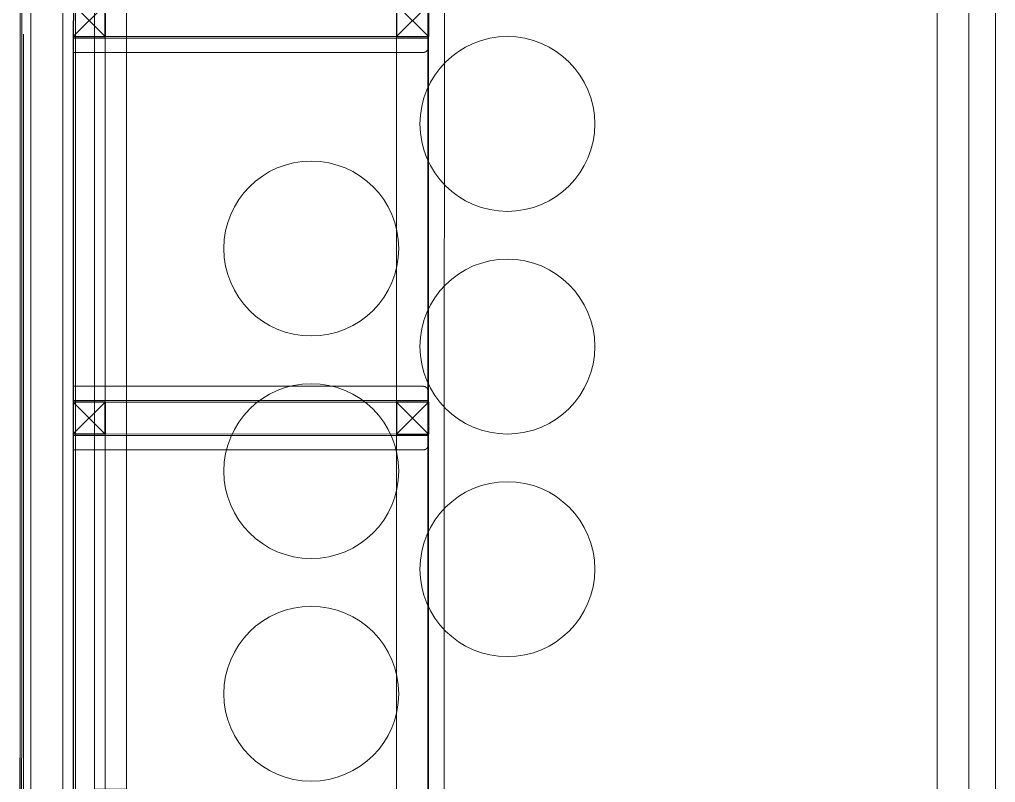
# Model space of a CAD drawing. Header units: millimetres. Extents: x -159872 to 386485, y -250577 to 158966.
# Drawn here: x 368141 to 369061, y 12135 to 12854 of the extents above; entities that cross this region are included whole.
import ezdxf

# ---------------------------------------------------------------- set-up
doc = ezdxf.new("R2010")
doc.units = ezdxf.units.MM
for name, color, linetype, lineweight in [('LDS-equipment-kitchen equipment', 3, 'Continuous', 13), ('WS-Fabs', 252, 'Continuous', 13), ('WS-FRAME HIDDEN', 68, 'Continuous', 5)]:
    doc.layers.add(name, color=color, linetype=linetype, lineweight=lineweight)

# ---------------------------------------------------------------- blocks, each defined once
blk = doc.blocks.new('Group-326')
at = {"layer": 'LDS-equipment-kitchen equipment', "color": 7, "lineweight": 5}
for p, q in [((307467.79, 50095.92), (307467.8, 44196.24)), ((308387.8, 50095.92), (308387.8, 44196.24))]:
    blk.add_line(p, q, dxfattribs=at)
at = {"layer": 'LDS-equipment-kitchen equipment', "color": 7, "linetype": 'Continuous', "lineweight": 5, "flags": 128}
for points in [[(307519.78, 47537.99), (307519.77, 50085.92), (307507.77, 50085.92), (307507.78, 47537.99), (307519.78, 47537.99)], [(307537.77, 50085.92), (307537.72, 44206.23), (307519.72, 44206.23), (307519.77, 50085.92), (307537.77, 50085.92)]]:
    blk.add_lwpolyline(points, close=True, dxfattribs=at)
at = {"layer": 'LDS-equipment-kitchen equipment', "color": 7, "lineweight": 5, "flags": 128}
for points in [[(307568.09, 48585.94), (307568.09, 49325.92), (307537.8, 49325.98), (307537.78, 48585.94), (307568.09, 48585.94)], [(308332.76, 49325.91), (308332.75, 47815.92), (308362.77, 47815.92), (308362.78, 49325.91), (308332.76, 49325.91)]]:
    blk.add_lwpolyline(points, close=True, dxfattribs=at)
at = {"layer": 'LDS-equipment-kitchen equipment', "color": 7, "lineweight": 5}
for centre in [(307927.27, 49213.42), (307742.27, 49095.92), (307927.27, 49003.42), (307742.27, 48885.92), (307927.27, 48793.42), (307742.27, 48675.92)]:
    blk.add_circle(centre, 82.5, dxfattribs=at)
blk = doc.blocks.new('30 X 30 HIDDEN SECTION_3')
at = {"layer": 'WS-FRAME HIDDEN', "color": 7, "lineweight": 25}
blk.add_polyline3d([(0, -30, 0), (-30, -30, 0), (-30, 0, 0), (0, 0, 0), (0, -30, 0)], dxfattribs=at)
at = {"layer": 'WS-FRAME HIDDEN', "color": 7, "lineweight": 25, "transparency": 33554687}
for points in [[(-30, 0, 0), (0, -30, 0)], [(-30, -30, 0), (0, 0, 0)], [(-30, -30, 0), (0, -30, 0)]]:
    blk.add_polyline3d(points, dxfattribs=at)
blk = doc.blocks.new('A$C7a11c87d')
at = {"layer": 'WS-Fabs', "color": 7, "lineweight": 5, "transparency": 33554687}
for points in [[(-177.98, 400.82, 0), (5701.67, 400.06, 0)], [(5700.16, 398.56, 0), (-176.48, 399.34, 0)], [(4913.68, 397.11, 0), (-174.98, 397.84, 0)], [(5701.49, 0, 0), (-178, 0.84, 0)]]:
    blk.add_polyline3d(points, dxfattribs=at)
at = {"layer": 'WS-Fabs', "color": 7, "lineweight": 5}
for points in [[(4536.61, 350.07, 0), (4521.61, 350.07, 0), (4521.59, 20.07, 0), (4521.6, 19.95, 0), (4521.6, 19.82, 0), (4521.61, 19.7, 0), (4521.62, 19.58, 0), (4521.63, 19.46, 0), (4521.65, 19.34, 0), (4521.67, 19.21, 0), (4521.69, 19.09, 0), (4521.72, 18.97, 0), (4521.74, 18.85, 0), (4521.78, 18.74, 0), (4521.81, 18.62, 0), (4521.85, 18.5, 0), (4521.89, 18.38, 0), (4521.93, 18.27, 0), (4521.98, 18.16, 0), (4522.02, 18.04, 0), (4522.07, 17.93, 0), (4522.13, 17.82, 0), (4522.18, 17.71, 0), (4522.24, 17.6, 0), (4522.31, 17.5, 0), (4522.37, 17.39, 0), (4522.44, 17.29, 0), (4522.51, 17.19, 0), (4522.58, 17.09, 0), (4522.65, 16.99, 0), (4522.73, 16.9, 0), (4522.81, 16.8, 0), (4522.89, 16.71, 0), (4522.97, 16.62, 0), (4523.06, 16.53, 0), (4523.15, 16.45, 0), (4523.24, 16.36, 0), (4523.33, 16.28, 0), (4523.42, 16.2, 0), (4523.52, 16.13, 0), (4523.62, 16.05, 0), (4523.72, 15.98, 0), (4523.82, 15.91, 0), (4523.92, 15.84, 0), (4524.02, 15.78, 0), (4524.13, 15.72, 0), (4524.24, 15.66, 0), (4524.35, 15.6, 0), (4524.46, 15.55, 0), (4524.57, 15.5, 0), (4524.68, 15.45, 0), (4524.79, 15.4, 0), (4524.91, 15.36, 0), (4525.03, 15.32, 0), (4525.14, 15.28, 0), (4525.26, 15.25, 0), (4525.38, 15.22, 0), (4525.5, 15.19, 0), (4525.62, 15.17, 0), (4525.74, 15.14, 0), (4525.86, 15.12, 0), (4525.98, 15.11, 0), (4526.1, 15.09, 0), (4526.23, 15.08, 0), (4526.35, 15.08, 0), (4526.47, 15.07, 0), (4526.59, 15.07, 0), (4536.59, 15.07, 0), (4536.61, 350.07, 0)], [(4536.61, 350.07, 0), (4521.61, 350.07, 0), (4521.59, 20.07, 0), (4521.6, 19.95, 0), (4521.6, 19.82, 0), (4521.61, 19.7, 0), (4521.62, 19.58, 0), (4521.63, 19.46, 0), (4521.65, 19.34, 0), (4521.67, 19.21, 0), (4521.69, 19.09, 0), (4521.72, 18.97, 0), (4521.74, 18.85, 0), (4521.78, 18.74, 0), (4521.81, 18.62, 0), (4521.85, 18.5, 0), (4521.89, 18.38, 0), (4521.93, 18.27, 0), (4521.98, 18.16, 0), (4522.02, 18.04, 0), (4522.07, 17.93, 0), (4522.13, 17.82, 0), (4522.18, 17.71, 0), (4522.24, 17.6, 0), (4522.31, 17.5, 0), (4522.37, 17.39, 0), (4522.44, 17.29, 0), (4522.51, 17.19, 0), (4522.58, 17.09, 0), (4522.65, 16.99, 0), (4522.73, 16.9, 0), (4522.81, 16.8, 0), (4522.89, 16.71, 0), (4522.97, 16.62, 0), (4523.06, 16.53, 0), (4523.15, 16.45, 0), (4523.24, 16.36, 0), (4523.33, 16.28, 0), (4523.42, 16.2, 0), (4523.52, 16.13, 0), (4523.62, 16.05, 0), (4523.72, 15.98, 0), (4523.82, 15.91, 0), (4523.92, 15.84, 0), (4524.02, 15.78, 0), (4524.13, 15.72, 0), (4524.24, 15.66, 0), (4524.35, 15.6, 0), (4524.46, 15.55, 0), (4524.57, 15.5, 0), (4524.68, 15.45, 0), (4524.79, 15.4, 0), (4524.91, 15.36, 0), (4525.03, 15.32, 0), (4525.14, 15.28, 0), (4525.26, 15.25, 0), (4525.38, 15.22, 0), (4525.5, 15.19, 0), (4525.62, 15.17, 0), (4525.74, 15.14, 0), (4525.86, 15.12, 0), (4525.98, 15.11, 0), (4526.1, 15.09, 0), (4526.23, 15.08, 0), (4526.35, 15.08, 0), (4526.47, 15.07, 0), (4526.59, 15.07, 0), (4536.59, 15.07, 0), (4536.61, 350.07, 0)], [(4536.61, 350.07, 0), (4535.11, 350.07, 0), (4535.09, 15.07, 0), (4536.59, 15.07, 0), (4536.61, 350.07, 0)], [(4536.61, 350.07, 0), (4535.11, 350.07, 0), (4535.09, 15.07, 0), (4536.59, 15.07, 0), (4536.61, 350.07, 0)], [(4566.61, 350.07, 0), (4568.11, 350.07, 0), (4568.09, 15.07, 0), (4566.59, 15.07, 0), (4566.61, 350.07, 0)], [(4566.61, 350.07, 0), (4581.61, 350.07, 0), (4581.59, 20.07, 0), (4581.59, 19.94, 0), (4581.59, 19.82, 0), (4581.58, 19.7, 0), (4581.57, 19.58, 0), (4581.56, 19.45, 0), (4581.54, 19.33, 0), (4581.52, 19.21, 0), (4581.5, 19.09, 0), (4581.47, 18.97, 0), (4581.44, 18.85, 0), (4581.41, 18.73, 0), (4581.38, 18.61, 0), (4581.34, 18.5, 0), (4581.3, 18.38, 0), (4581.26, 18.27, 0), (4581.21, 18.15, 0), (4581.17, 18.04, 0), (4581.11, 17.93, 0), (4581.06, 17.82, 0), (4581, 17.71, 0), (4580.94, 17.6, 0), (4580.88, 17.5, 0), (4580.82, 17.39, 0), (4580.75, 17.29, 0), (4580.68, 17.19, 0), (4580.61, 17.09, 0), (4580.54, 16.99, 0), (4580.46, 16.89, 0), (4580.38, 16.8, 0), (4580.3, 16.71, 0), (4580.22, 16.62, 0), (4580.13, 16.53, 0), (4580.04, 16.44, 0), (4579.95, 16.36, 0), (4579.86, 16.28, 0), (4579.77, 16.2, 0), (4579.67, 16.12, 0), (4579.57, 16.05, 0), (4579.47, 15.98, 0), (4579.37, 15.91, 0), (4579.27, 15.84, 0), (4579.16, 15.78, 0), (4579.06, 15.72, 0), (4578.95, 15.66, 0), (4578.84, 15.6, 0), (4578.73, 15.55, 0), (4578.62, 15.49, 0), (4578.51, 15.45, 0), (4578.39, 15.4, 0), (4578.28, 15.36, 0), (4578.16, 15.32, 0), (4578.05, 15.28, 0), (4577.93, 15.25, 0), (4577.81, 15.22, 0), (4577.69, 15.19, 0), (4577.57, 15.16, 0), (4577.45, 15.14, 0), (4577.33, 15.12, 0), (4577.21, 15.1, 0), (4577.08, 15.09, 0), (4576.96, 15.08, 0), (4576.84, 15.07, 0), (4576.72, 15.07, 0), (4576.59, 15.07, 0), (4566.59, 15.07, 0), (4566.61, 350.07, 0)], [(4566.61, 350.07, 0), (4568.11, 350.07, 0), (4568.09, 15.07, 0), (4566.59, 15.07, 0), (4566.61, 350.07, 0)], [(4566.61, 350.07, 0), (4581.61, 350.07, 0), (4581.59, 20.07, 0), (4581.59, 19.94, 0), (4581.59, 19.82, 0), (4581.58, 19.7, 0), (4581.57, 19.58, 0), (4581.56, 19.45, 0), (4581.54, 19.33, 0), (4581.52, 19.21, 0), (4581.5, 19.09, 0), (4581.47, 18.97, 0), (4581.44, 18.85, 0), (4581.41, 18.73, 0), (4581.38, 18.61, 0), (4581.34, 18.5, 0), (4581.3, 18.38, 0), (4581.26, 18.27, 0), (4581.21, 18.15, 0), (4581.17, 18.04, 0), (4581.11, 17.93, 0), (4581.06, 17.82, 0), (4581, 17.71, 0), (4580.94, 17.6, 0), (4580.88, 17.5, 0), (4580.82, 17.39, 0), (4580.75, 17.29, 0), (4580.68, 17.19, 0), (4580.61, 17.09, 0), (4580.54, 16.99, 0), (4580.46, 16.89, 0), (4580.38, 16.8, 0), (4580.3, 16.71, 0), (4580.22, 16.62, 0), (4580.13, 16.53, 0), (4580.04, 16.44, 0), (4579.95, 16.36, 0), (4579.86, 16.28, 0), (4579.77, 16.2, 0), (4579.67, 16.12, 0), (4579.57, 16.05, 0), (4579.47, 15.98, 0), (4579.37, 15.91, 0), (4579.27, 15.84, 0), (4579.16, 15.78, 0), (4579.06, 15.72, 0), (4578.95, 15.66, 0), (4578.84, 15.6, 0), (4578.73, 15.55, 0), (4578.62, 15.49, 0), (4578.51, 15.45, 0), (4578.39, 15.4, 0), (4578.28, 15.36, 0), (4578.16, 15.32, 0), (4578.05, 15.28, 0), (4577.93, 15.25, 0), (4577.81, 15.22, 0), (4577.69, 15.19, 0), (4577.57, 15.16, 0), (4577.45, 15.14, 0), (4577.33, 15.12, 0), (4577.21, 15.1, 0), (4577.08, 15.09, 0), (4576.96, 15.08, 0), (4576.84, 15.07, 0), (4576.72, 15.07, 0), (4576.59, 15.07, 0), (4566.59, 15.07, 0), (4566.61, 350.07, 0)], [(4911.61, 350.05, 0), (4896.61, 350.05, 0), (4896.59, 20.05, 0), (4896.6, 19.92, 0), (4896.6, 19.8, 0), (4896.61, 19.68, 0), (4896.62, 19.56, 0), (4896.63, 19.44, 0), (4896.65, 19.31, 0), (4896.67, 19.19, 0), (4896.69, 19.07, 0), (4896.72, 18.95, 0), (4896.74, 18.83, 0), (4896.78, 18.71, 0), (4896.81, 18.6, 0), (4896.85, 18.48, 0), (4896.89, 18.36, 0), (4896.93, 18.25, 0), (4896.98, 18.13, 0), (4897.02, 18.02, 0), (4897.07, 17.91, 0), (4897.13, 17.8, 0), (4897.18, 17.69, 0), (4897.24, 17.58, 0), (4897.31, 17.48, 0), (4897.37, 17.37, 0), (4897.44, 17.27, 0), (4897.51, 17.17, 0), (4897.58, 17.07, 0), (4897.65, 16.97, 0), (4897.73, 16.88, 0), (4897.81, 16.78, 0), (4897.89, 16.69, 0), (4897.97, 16.6, 0), (4898.06, 16.51, 0), (4898.15, 16.43, 0), (4898.24, 16.34, 0), (4898.33, 16.26, 0), (4898.42, 16.18, 0), (4898.52, 16.11, 0), (4898.62, 16.03, 0), (4898.72, 15.96, 0), (4898.82, 15.89, 0), (4898.92, 15.82, 0), (4899.02, 15.76, 0), (4899.13, 15.7, 0), (4899.24, 15.64, 0), (4899.35, 15.58, 0), (4899.46, 15.53, 0), (4899.57, 15.48, 0), (4899.68, 15.43, 0), (4899.79, 15.38, 0), (4899.91, 15.34, 0), (4900.03, 15.3, 0), (4900.14, 15.26, 0), (4900.26, 15.23, 0), (4900.38, 15.2, 0), (4900.5, 15.17, 0), (4900.62, 15.14, 0), (4900.74, 15.12, 0), (4900.86, 15.1, 0), (4900.98, 15.08, 0), (4901.1, 15.07, 0), (4901.23, 15.06, 0), (4901.35, 15.05, 0), (4901.47, 15.05, 0), (4901.59, 15.05, 0), (4911.59, 15.05, 0), (4911.61, 350.05, 0)], [(4911.61, 350.05, 0), (4910.11, 350.05, 0), (4910.09, 15.05, 0), (4911.59, 15.05, 0), (4911.61, 350.05, 0)]]:
    blk.add_polyline3d(points, dxfattribs=at)
at = {"layer": 'WS-Fabs', "color": 7, "linetype": 'Continuous', "lineweight": 5, "transparency": 33554687}
blk.add_polyline3d([(2661.59, 15.18, 0), (5701.5, 15.49, 0)], dxfattribs=at)
at = {"layer": 'WS-FRAME HIDDEN', "color": 7, "lineweight": 5}
for points in [[(5691.61, 350.02, 0), (2661.61, 350.18, 0), (2661.62, 390.17, 0), (5691.62, 389.99, 0), (5691.61, 350.02, 0)], [(4191.61, 350.09, 0), (4536.61, 350.07, 0), (4536.61, 320.07, 0), (4191.61, 320.09, 0), (4191.61, 350.09, 0)], [(4566.61, 350.07, 0), (4536.61, 350.07, 0), (4536.61, 320.07, 0), (4566.61, 320.07, 0), (4566.61, 350.07, 0)], [(4566.61, 350.07, 0), (4911.61, 350.05, 0), (4911.61, 320.05, 0), (4566.61, 320.07, 0), (4566.61, 350.07, 0)], [(4191.59, 15.09, 0), (4536.59, 15.07, 0), (4536.6, 45.07, 0), (4191.6, 45.09, 0), (4191.59, 15.09, 0)], [(4566.59, 15.07, 0), (4536.59, 15.07, 0), (4536.6, 45.07, 0), (4566.6, 45.07, 0), (4566.59, 15.07, 0)], [(4566.59, 15.07, 0), (4911.59, 15.05, 0), (4911.6, 45.05, 0), (4566.6, 45.07, 0), (4566.59, 15.07, 0)]]:
    blk.add_polyline3d(points, dxfattribs=at)
at = {"layer": 'WS-FRAME HIDDEN', "color": 7, "extrusion": (0, 0, -1), "rotation": 0.003365612959873085}
for p in [(-4536.61, 350.07), (-4536.61, 350.07), (-4911.61, 350.05), (-4536.6, 45.07), (-4536.6, 45.07), (-4911.6, 45.05)]:
    blk.add_blockref('30 X 30 HIDDEN SECTION_3', p, dxfattribs=at)
blk = doc.blocks.new('Group-338')
at = {"layer": 'LDS-equipment-kitchen equipment'}
blk.add_blockref('Group-326', (0, 0), dxfattribs=at)
at = {"layer": 'LDS-equipment-kitchen equipment', "rotation": 89.9999999946682}
blk.add_blockref('A$C7a11c87d', (307867.85, 44384.33), dxfattribs=at)

msp = doc.modelspace()

# ---------------------------------------------------------------- block references
at = {"layer": 'LDS-equipment-kitchen equipment', "color": 7}
msp.add_blockref('Group-338', (60673.51323, -36457.51522), dxfattribs=at)

doc.saveas('drawing.dxf')
